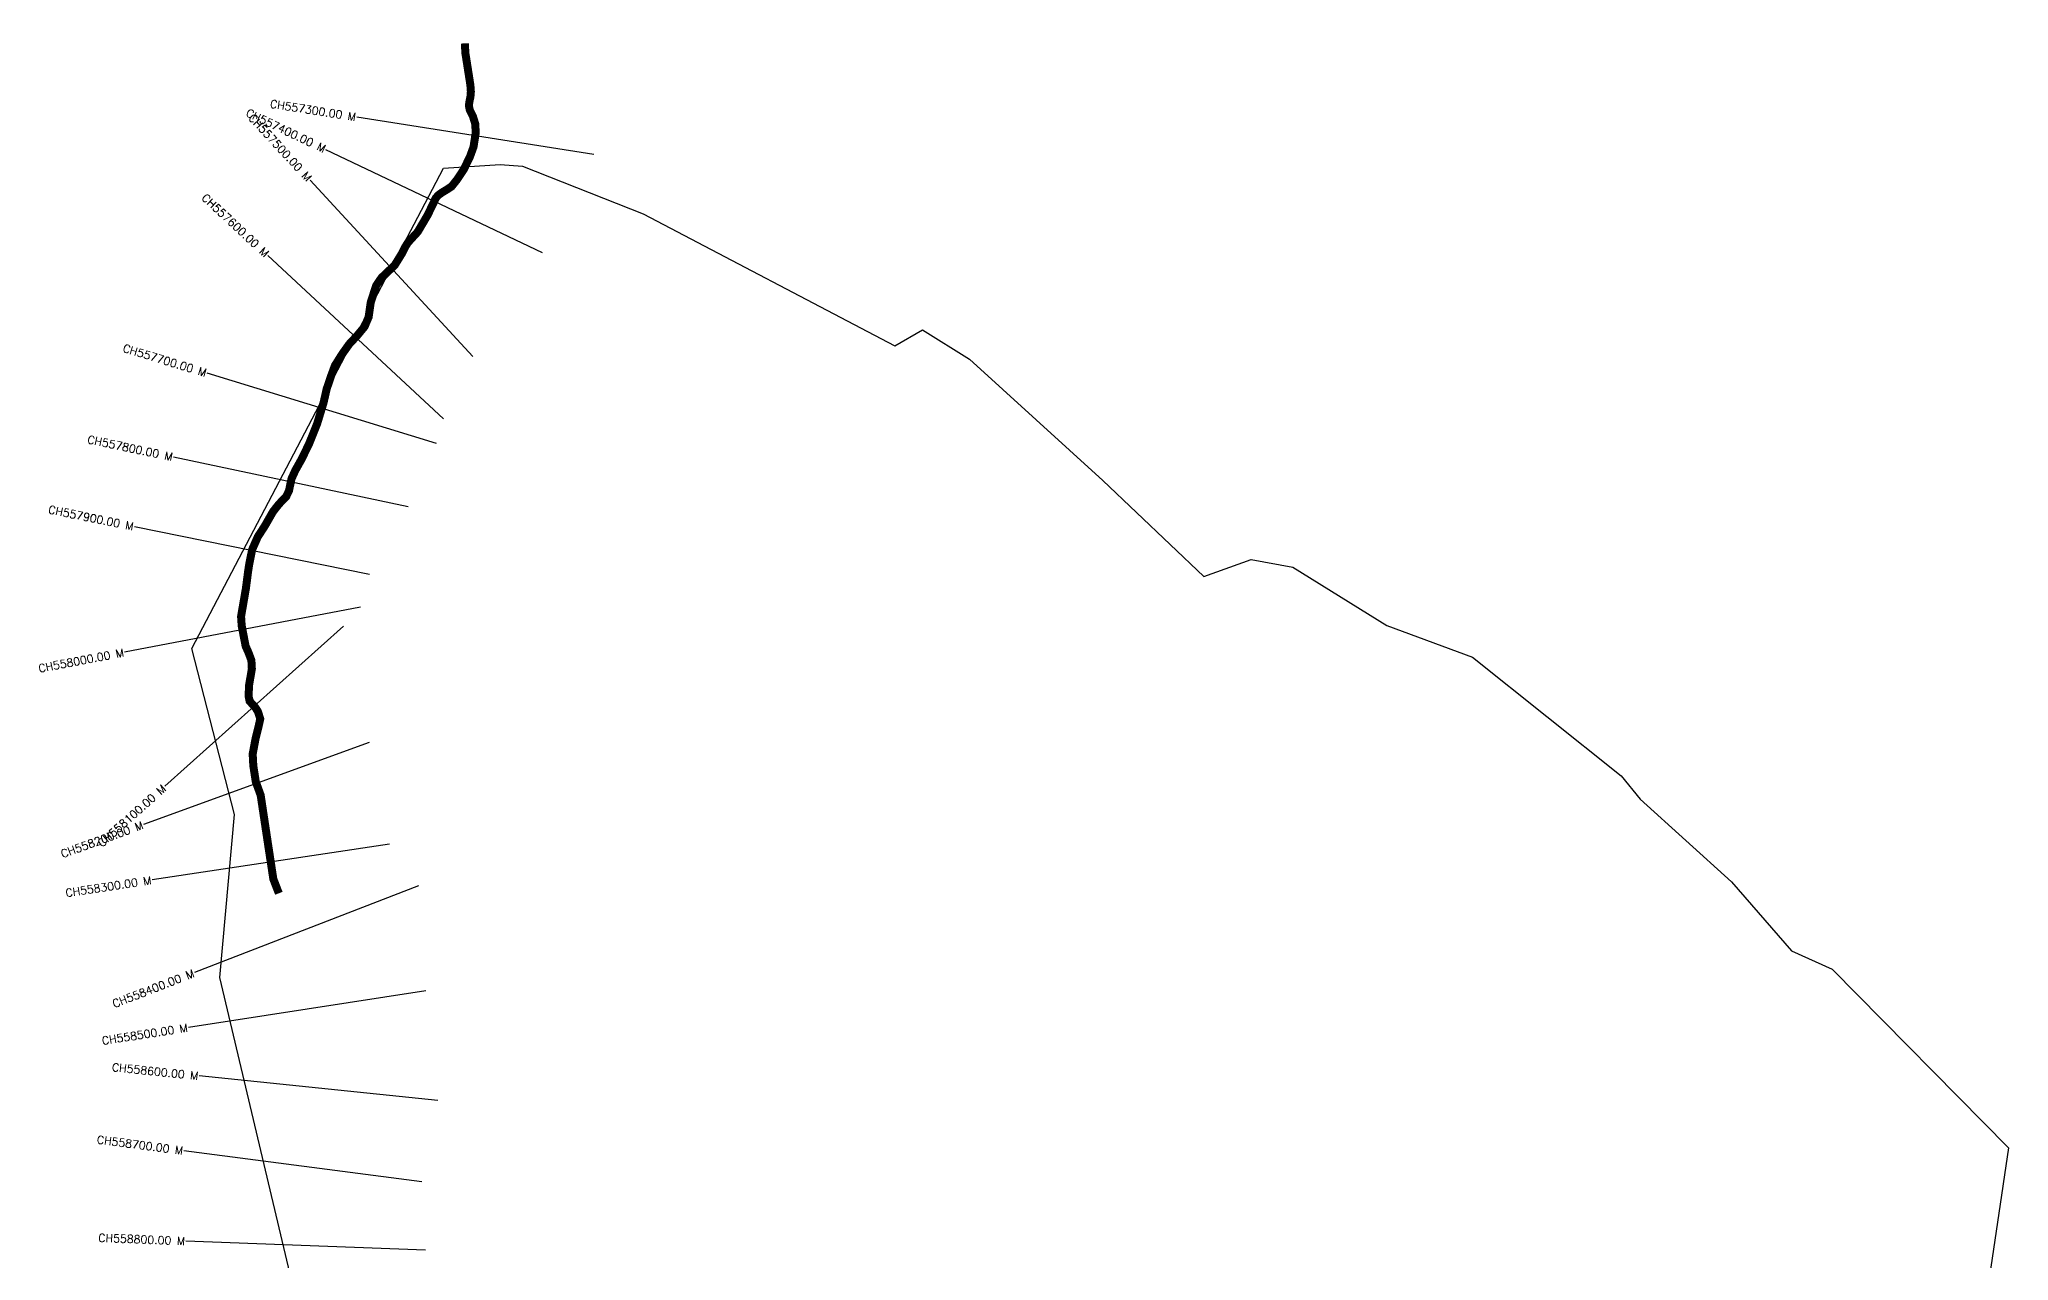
# Model space of a CAD drawing. Header units: metres. Extents: x 319086 to 321956, y 1850997 to 1855143.
# Drawn here: x 319086 to 321547, y 1853617 to 1855143 of the extents above; entities that cross this region are included whole.
import ezdxf
from ezdxf.enums import TextEntityAlignment as Align

# ---------------------------------------------------------------- set-up
doc = ezdxf.new("R2010")
doc.units = ezdxf.units.M
for name, color, linetype in [('CS', 134, 'Continuous'), ('CSMark', 6, 'Continuous'), ('UNPROTECTED', 10, 'Continuous'), ('VILLAGE BOUNDRY', 10, 'Continuous')]:
    doc.layers.add(name, color=color, linetype=linetype)
doc.styles.get("Standard").update_dxf_attribs({"font": 'simplex.shx'})

msp = doc.modelspace()

# ---------------------------------------------------------------- linework, layer by layer
at = {"layer": 'CS'}
for p, q in [((319778.7, 1854999.3), (319482.4, 1855045.9)), ((319714.8, 1854876.3), (319443.9, 1855005.3)), ((319627.6, 1854746.9), (319424.1, 1854967.4)), ((319590.8, 1854668.8), (319371.2, 1854873.1)), ((319582.3, 1854638.2), (319295.4, 1854725.9)), ((319546.9, 1854559.2), (319253.3, 1854621.1)), ((319498.5, 1854474.3), (319204.5, 1854534.2)), ((319487, 1854433.6), (319192.3, 1854377.3)), ((319466, 1854410.1), (319242.6, 1854209.8)), ((319498.1, 1854264.5), (319216.1, 1854162.2)), ((319523.3, 1854137.7), (319226.7, 1854092.8)), ((319559.5, 1854085.5), (319279.8, 1853977)), ((319568.7, 1853954.4), (319272.2, 1853908.5)), ((319584, 1853817.2), (319285.5, 1853847.8)), ((319563.9, 1853715.5), (319266.4, 1853754.3)), ((319568.6, 1853630), (319268.9, 1853641.5))]:
    msp.add_line(p, q, dxfattribs=at)
at = {"layer": 'UNPROTECTED', "const_width": 10, "flags": 128}
msp.add_lwpolyline([(319617.6, 1855138.2), (319618.2, 1855126.2), (319621.2, 1855107.1), (319624.5, 1855086.1), (319625.1, 1855077.9), (319624.5, 1855070.8), (319623.4, 1855066.1), (319622.6, 1855060.5), (319623.7, 1855054.9), (319627.7, 1855046.9), (319630.5, 1855037.8), (319631.2, 1855026.5), (319628.4, 1855008.8), (319624, 1854996.7), (319616.2, 1854980.6), (319607.8, 1854967.9), (319601.1, 1854959.5), (319596.1, 1854956.1), (319589.1, 1854951.9), (319584.7, 1854948.7), (319581.4, 1854945.2), (319579, 1854940.1), (319571, 1854923.5), (319558.7, 1854902.7), (319546.4, 1854889.2), (319543, 1854883.8), (319539.1, 1854875.9), (319529.7, 1854860.7), (319521.9, 1854853.4), (319513.4, 1854845.3), (319506.7, 1854835.5), (319499.9, 1854814.3), (319497.3, 1854796.1), (319492.2, 1854784.1), (319482.8, 1854772.8), (319473.1, 1854762.4), (319464.4, 1854750.2), (319455.2, 1854735.6), (319449.9, 1854721.2), (319444.9, 1854706.4), (319441, 1854689.2), (319436.5, 1854674.5), (319432.8, 1854662.4), (319422.8, 1854637.6), (319413.6, 1854618.7), (319405.7, 1854604.6), (319400.9, 1854594), (319397.8, 1854579.2), (319394.3, 1854571.9), (319385.2, 1854562.4), (319377.8, 1854553), (319367.5, 1854535), (319358.8, 1854521.6), (319351.8, 1854505.7), (319348.2, 1854488), (319346.6, 1854477.6), (319343.9, 1854456.8), (319337.9, 1854422.1), (319338.7, 1854410.3), (319343.6, 1854384.9), (319346.9, 1854377.6), (319350.8, 1854367.3), (319351.4, 1854356.6), (319347.9, 1854336.2), (319347.3, 1854322.5), (319348.6, 1854316.2), (319355.6, 1854308.5), (319358.8, 1854303.5), (319361.9, 1854294.1), (319359.4, 1854282.8), (319356.2, 1854270.4), (319352.4, 1854250.2), (319353.2, 1854235.4), (319356.3, 1854215.4), (319362.4, 1854198.6), (319371.1, 1854140.8), (319378.2, 1854094), (319385.1, 1854076.1)], dxfattribs=at)
at = {"layer": 'VILLAGE BOUNDRY', "color": 3, "flags": 128}
msp.add_lwpolyline([(319418.1, 1853520.9), (319311.3, 1853971), (319329.6, 1854174.5), (319276.3, 1854382.2), (319590.7, 1854982.4), (319661.8, 1854987), (319689.8, 1854984.6), (319840.5, 1854925), (320154.9, 1854760.1), (320189.7, 1854780.3), (320248.2, 1854743.6), (320415.1, 1854592.1), (320541.3, 1854471.9), (320600.1, 1854493.4), (320652.5, 1854483.6), (320770, 1854410.7), (320876.7, 1854371.2), (321062.9, 1854222.7), (321086.3, 1854193.9), (321200.4, 1854090.4), (321275.4, 1854004.2), (321326.5, 1853981.5), (321546.9, 1853757.9), (321517.6, 1853560.8)], dxfattribs=at)

# ---------------------------------------------------------------- texts
at = {"layer": 'CSMark'}
for s, rotation, p in [('CH557400.00 M', 334.5258, (319443, 1855005.8)), ('CH557500.00 M', 312.6926, (319423.5, 1854968.1)), ('CH557300.00 M', 351.0515, (319481.4, 1855046.1)), ('CH557600.00 M', 317.0563, (319370.5, 1854873.8)), ('CH557700.00 M', 343.0059, (319294.4, 1854726.2)), ('CH557800.00 M', 348.1058, (319252.3, 1854621.3)), ('CH557900.00 M', 348.4827, (319203.5, 1854534.4)), ('CH558000.00 M', 10.8164, (319191.3, 1854377.2)), ('CH558100.00 M', 41.8672, (319241.8, 1854209.2)), ('CH558200.00 M', 19.9452, (319215.1, 1854161.8)), ('CH558300.00 M', 8.622, (319225.7, 1854092.6)), ('CH558400.00 M', 21.2064, (319278.8, 1853976.7)), ('CH558500.00 M', 8.8024, (319271.2, 1853908.3)), ('CH558600.00 M', 354.1409, (319284.5, 1853847.9)), ('CH558700.00 M', 352.5628, (319265.4, 1853754.5)), ('CH558800.00 M', 357.7962, (319267.9, 1853641.5))]:
    msp.add_text(s, height=10, rotation=rotation, dxfattribs=at).set_placement(p, align=Align.MIDDLE_RIGHT)

doc.saveas('drawing.dxf')
